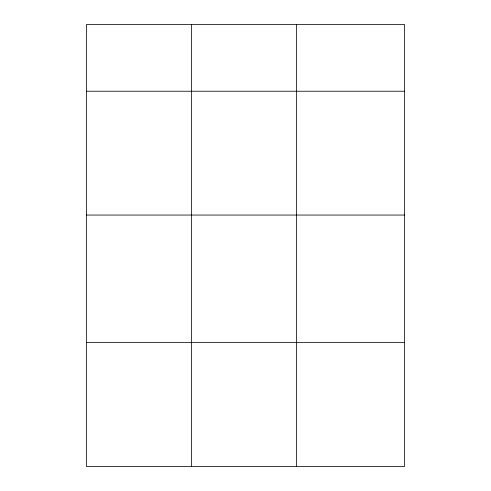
<?xml version="1.0" encoding="UTF-8"?>
<svg xmlns="http://www.w3.org/2000/svg" width="491" height="491" viewBox="0 0 491 491"><rect width="100%" height="100%" fill="white"/><g stroke="black" fill="none" stroke-linecap="round" stroke-linejoin="round"><path stroke-width="0.74" d="M404.584 215.052L404.584 24.55L86.416 24.55L86.416 466.45L404.584 466.45L404.584 215.052L86.416 215.052M86.416 91.228L404.584 91.228M86.416 342.626L404.584 342.626M296.411 24.55L296.411 466.45M191.41 24.55L191.41 466.45"/></g></svg>
